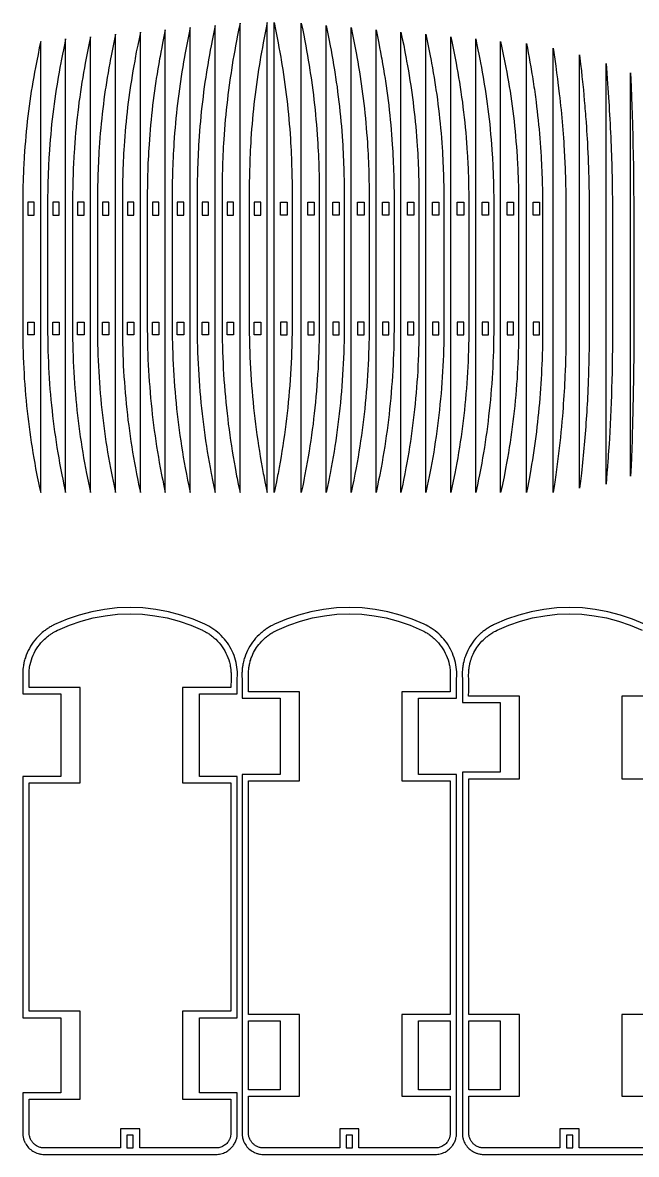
# Model space of a CAD drawing. Extents: x -2221 to 1897, y -1279 to 2054.
# Drawn here: x -582 to 566, y -91 to 2026 of the extents above; entities that cross this region are included whole.
import ezdxf

# ---------------------------------------------------------------- set-up
doc = ezdxf.new("R2010")
doc.units = 0
doc.layers.get('0').update_dxf_attribs({"linetype": 'CONTINUOUS'})
doc.layers.add('SECTIONCUTEDGES', color=18, linetype='CONTINUOUS')

msp = doc.modelspace()

# ---------------------------------------------------------------- linework, layer by layer
for points in [[(-560, 1689.8), (-572, 1689.8), (-572, 1665.7), (-560, 1665.7)], [(-513.4, 1689.8), (-525.4, 1689.8), (-525.4, 1665.7), (-513.4, 1665.7)], [(-466.8, 1689.8), (-478.8, 1689.8), (-478.8, 1665.7), (-466.8, 1665.7)], [(-420.2, 1689.8), (-432.2, 1689.8), (-432.2, 1665.7), (-420.2, 1665.7)], [(-373.7, 1689.8), (-385.6, 1689.8), (-385.6, 1665.7), (-373.7, 1665.7)], [(-327.1, 1689.8), (-339.1, 1689.8), (-339.1, 1665.7), (-327.1, 1665.7)], [(-280.5, 1689.8), (-292.5, 1689.8), (-292.5, 1665.7), (-280.5, 1665.7)], [(-233.9, 1689.8), (-245.9, 1689.8), (-245.9, 1665.7), (-233.9, 1665.7)], [(-187.3, 1689.8), (-199.3, 1689.8), (-199.3, 1665.7), (-187.3, 1665.7)], [(-136.5, 1689.8), (-148.5, 1689.8), (-148.5, 1665.7), (-136.5, 1665.7)], [(137.7, 1689.8), (149.7, 1689.8), (149.7, 1665.7), (137.7, 1665.7)], [(230.9, 1689.8), (242.9, 1689.8), (242.9, 1665.7), (230.9, 1665.7)], [(-560, 1441.6), (-572, 1441.6), (-572, 1465.6), (-560, 1465.6)], [(-513.4, 1441.6), (-525.4, 1441.6), (-525.4, 1465.6), (-513.4, 1465.6)], [(-466.8, 1441.6), (-478.8, 1441.6), (-478.8, 1465.6), (-466.8, 1465.6)], [(-420.2, 1441.6), (-432.2, 1441.6), (-432.2, 1465.6), (-420.2, 1465.6)], [(-373.7, 1441.6), (-385.6, 1441.6), (-385.6, 1465.6), (-373.7, 1465.6)], [(-327.1, 1441.6), (-339.1, 1441.6), (-339.1, 1465.6), (-327.1, 1465.6)], [(-280.5, 1441.6), (-292.5, 1441.6), (-292.5, 1465.6), (-280.5, 1465.6)], [(-233.9, 1441.6), (-245.9, 1441.6), (-245.9, 1465.6), (-233.9, 1465.6)], [(-187.3, 1441.6), (-199.3, 1441.6), (-199.3, 1465.6), (-187.3, 1465.6)], [(-136.5, 1441.6), (-148.5, 1441.6), (-148.5, 1465.6), (-136.5, 1465.6)], [(336.1, 1441.6), (336.1, 1465.6), (324.1, 1465.6), (324.1, 1441.6)], [(372.5, 1441.6), (384.5, 1441.6), (384.5, 1465.6), (372.5, 1465.6)], [(23.2, -79.4), (35.2, -79.4), (35.2, -55.4), (23.2, -55.4)], [(434.9, -79.4), (446.9, -79.4), (446.9, -55.4), (434.9, -55.4)]]:
    msp.add_lwpolyline(points, close=True)
at = {"layer": 'SECTIONCUTEDGES'}
for points in [[(-315, 1146.8), (-315, 2012.5), (-317.6, 2000), (-320, 1987.6), (-321.7, 1979.2), (-323.3, 1970.9), (-324.8, 1962.6), (-325.7, 1958), (-327.3, 1948.9), (-328.9, 1939.7), (-330.4, 1930.5), (-331.8, 1921.4), (-332.5, 1916.8), (-333.9, 1907.6), (-335.2, 1898.5), (-336.4, 1889.5), (-337.6, 1880.4), (-338.7, 1871.3), (-339.7, 1862.2), (-340.7, 1853.1), (-341.6, 1844), (-342.5, 1834.9), (-343.3, 1825.7), (-344, 1816.6), (-344.7, 1807.5), (-345.4, 1798.3), (-345.8, 1791.2), (-346.2, 1784.1), (-346.6, 1777), (-346.9, 1769.9), (-347.3, 1762.8), (-347.5, 1755.7), (-347.8, 1748.6), (-348, 1741.5), (-348.2, 1734.3), (-348.3, 1727.2), (-348.5, 1720.1), (-348.6, 1708.3), (-348.6, 1450.6), (-348.5, 1441.3), (-348.4, 1431.7), (-348.3, 1427), (-348, 1416.6), (-347.7, 1406.3), (-347.3, 1395.9), (-346.8, 1385.6), (-346.2, 1375.2), (-345.6, 1364.9), (-344.9, 1354.6), (-344.1, 1344.3), (-343.3, 1333.9), (-342.4, 1323.6), (-341.4, 1313.3), (-340.3, 1303), (-339.2, 1293), (-338.1, 1282.9), (-336.8, 1272.9), (-335.5, 1262.9), (-334.1, 1252.9), (-332.7, 1242.9), (-331.2, 1232.9), (-329.6, 1222.9), (-327.9, 1213), (-326.2, 1203), (-324.4, 1193.1), (-321.3, 1177.1), (-319.8, 1169.8), (-317.6, 1159.3)], [(-268.4, 1146.8), (-268.4, 2016.6), (-271, 2004), (-273.5, 1991.5), (-275.9, 1979), (-278.2, 1966.4), (-279.1, 1961.8), (-280.7, 1952.6), (-282.3, 1943.4), (-283.8, 1934.2), (-285.3, 1925), (-286.7, 1915.8), (-287.3, 1911.2), (-288.6, 1902.1), (-289.8, 1893), (-291, 1883.8), (-292.1, 1874.7), (-293.1, 1865.6), (-294.1, 1856.4), (-295.1, 1847.3), (-295.9, 1838.1), (-296.7, 1828.9), (-297.5, 1819.8), (-298.1, 1810.6), (-298.8, 1801.4), (-299.2, 1794.3), (-299.6, 1787.1), (-300, 1780), (-300.4, 1772.8), (-300.7, 1765.7), (-301, 1758.6), (-301.2, 1751.4), (-301.4, 1744.3), (-301.6, 1737.1), (-301.8, 1730), (-301.9, 1722.8), (-302, 1714.6), (-302, 1710.9), (-302, 1452.1), (-302, 1445), (-301.8, 1433.1), (-301.7, 1428.3), (-301.4, 1417.9), (-301.1, 1407.5), (-300.7, 1397.1), (-300.2, 1386.7), (-299.6, 1376.3), (-299, 1365.9), (-298.3, 1355.6), (-297.6, 1345.2), (-296.7, 1334.8), (-295.8, 1324.5), (-294.8, 1314.1), (-293.8, 1303.7), (-292.7, 1293.7), (-291.5, 1283.6), (-290.3, 1273.5), (-288.9, 1263.4), (-287.6, 1253.4), (-286.1, 1243.3), (-284.6, 1233.3), (-283, 1223.3), (-281.3, 1213.3), (-279.6, 1203.3), (-277.8, 1193.3), (-275.4, 1180.9), (-273.2, 1169.9), (-271.1, 1159.3)], [(-221.8, 1146.8), (-221.8, 2020.6), (-224.4, 2008.1), (-226.9, 1995.5), (-229.3, 1982.9), (-230.9, 1974.5), (-232.5, 1965.6), (-234.1, 1956.4), (-235.7, 1947.2), (-237.2, 1937.9), (-238.7, 1928.7), (-239.4, 1924), (-240.8, 1914.8), (-242, 1905.6), (-243.3, 1896.4), (-244.4, 1887.3), (-245.5, 1878.1), (-246.6, 1868.9), (-247.6, 1859.7), (-248.5, 1850.5), (-249.3, 1841.3), (-250.1, 1832.1), (-250.9, 1822.9), (-251.6, 1813.7), (-252.2, 1804.5), (-252.6, 1797.3), (-253, 1790.1), (-253.4, 1783), (-253.8, 1775.8), (-254.1, 1768.6), (-254.4, 1761.4), (-254.6, 1754.2), (-254.8, 1747.1), (-255, 1739.9), (-255.2, 1732.7), (-255.3, 1725.5), (-255.4, 1718.3), (-255.4, 1712.2), (-255.4, 1453.5), (-255.4, 1446.4), (-255.2, 1434.4), (-255.1, 1429.6), (-254.8, 1419.2), (-254.5, 1408.7), (-254.1, 1398.3), (-253.6, 1387.8), (-253.1, 1377.4), (-252.4, 1367), (-251.7, 1356.5), (-251, 1346.1), (-250.1, 1335.7), (-249.2, 1325.3), (-248.2, 1314.9), (-247.2, 1304.5), (-246.1, 1294.3), (-244.9, 1284.2), (-243.7, 1274.1), (-242.4, 1264), (-241, 1253.9), (-239.5, 1243.8), (-238, 1233.7), (-236.4, 1223.6), (-234.7, 1213.6), (-233, 1203.5), (-231.2, 1193.5), (-229.1, 1182.3), (-228.6, 1179.8), (-226.7, 1170), (-226, 1166.7), (-224.3, 1158.4)], [(-175.2, 1146.8), (-175.2, 2024.7), (-177.8, 2012.1), (-180.3, 1999.4), (-181.1, 1995.2), (-183.5, 1982.5), (-185.1, 1974.1), (-186.8, 1964.8), (-188.4, 1955.5), (-189.9, 1946.3), (-191.4, 1937), (-192.1, 1932.3), (-193.5, 1923), (-194.2, 1918.3), (-195.5, 1909.1), (-196.7, 1899.9), (-197.8, 1890.7), (-198.9, 1881.5), (-200, 1872.3), (-201, 1863.1), (-201.9, 1853.8), (-202.8, 1844.6), (-203.6, 1835.3), (-204.3, 1826.1), (-205, 1816.8), (-205.6, 1807.5), (-206.1, 1800.3), (-206.5, 1793.1), (-206.8, 1785.9), (-207.2, 1778.7), (-207.5, 1771.5), (-207.8, 1764.3), (-208, 1757.1), (-208.3, 1749.9), (-208.4, 1742.6), (-208.6, 1735.4), (-208.7, 1728.2), (-208.8, 1721), (-208.9, 1714.3), (-208.9, 1454.9), (-208.8, 1445.5), (-208.6, 1433.3), (-208.5, 1430.9), (-208.3, 1420.4), (-207.9, 1409.9), (-207.5, 1399.4), (-207, 1388.9), (-206.5, 1378.5), (-205.9, 1368), (-205.2, 1357.5), (-204.4, 1347), (-203.6, 1336.6), (-202.6, 1326.1), (-201.7, 1315.7), (-200.6, 1305.2), (-199.5, 1295), (-198.3, 1284.9), (-197.1, 1274.7), (-195.8, 1264.5), (-194.4, 1254.4), (-193, 1244.2), (-191.4, 1234.1), (-189.8, 1224), (-188.2, 1213.9), (-186.4, 1203.8), (-184.6, 1193.7), (-181.6, 1177.5), (-180.8, 1173.8), (-179.2, 1165.7), (-177.9, 1159.5)], [(-124.4, 1146.8), (-124.4, 2026), (-127, 2013.3), (-129.5, 2000.7), (-131.9, 1988), (-133.5, 1979.5), (-135.1, 1970.7), (-136.8, 1961.4), (-137.6, 1956.7), (-139.1, 1947.4), (-140.6, 1938.1), (-142, 1928.8), (-143.4, 1919.5), (-144.6, 1910.3), (-145.9, 1901), (-147, 1891.8), (-148.1, 1882.6), (-149.2, 1873.4), (-150.2, 1864.1), (-151.1, 1854.9), (-152, 1845.6), (-152.8, 1836.3), (-153.5, 1827.1), (-154.2, 1817.8), (-154.8, 1808.5), (-155.2, 1801.3), (-155.7, 1794.1), (-156, 1786.9), (-156.4, 1779.6), (-156.7, 1772.4), (-157, 1765.2), (-157.2, 1758), (-157.5, 1750.7), (-157.6, 1743.5), (-157.8, 1736.3), (-157.9, 1729.1), (-158, 1718.1), (-158.1, 1715.1), (-158.1, 1455.4), (-158, 1445.9), (-157.8, 1433.8), (-157.7, 1431.3), (-157.5, 1420.8), (-157.1, 1410.3), (-156.7, 1399.8), (-156.2, 1389.3), (-155.7, 1378.8), (-155, 1368.3), (-154.4, 1357.8), (-153.6, 1347.3), (-152.7, 1336.8), (-151.8, 1326.4), (-150.9, 1315.9), (-149.8, 1305.4), (-148.7, 1295.2), (-147.5, 1285.1), (-146.3, 1274.9), (-145, 1264.7), (-143.6, 1254.5), (-142.1, 1244.4), (-140.6, 1234.2), (-139, 1224.1), (-137.4, 1214), (-135.6, 1203.9), (-133.8, 1193.8), (-131.7, 1182.5), (-131, 1178.8), (-128.6, 1166.8)], [(-111.5, 1146.8), (-111.5, 2026), (-108.9, 2013.3), (-106.4, 2000.7), (-104, 1988), (-102.4, 1979.5), (-100.8, 1970.7), (-99.2, 1961.4), (-98.4, 1956.7), (-96.8, 1947.4), (-95.3, 1938.1), (-93.9, 1928.8), (-92.6, 1919.5), (-91.3, 1910.3), (-90.1, 1901), (-88.9, 1891.8), (-87.8, 1882.6), (-86.7, 1873.4), (-85.8, 1864.1), (-84.8, 1854.9), (-84, 1845.6), (-83.2, 1836.3), (-82.4, 1827.1), (-81.7, 1817.8), (-81.1, 1808.5), (-80.7, 1801.3), (-80.3, 1794.1), (-79.9, 1786.9), (-79.5, 1779.6), (-79.2, 1772.4), (-78.9, 1765.2), (-78.7, 1758), (-78.5, 1750.7), (-78.3, 1743.5), (-78.1, 1736.3), (-78, 1729.1), (-77.9, 1718.1), (-77.9, 1715.1), (-77.9, 1455.4), (-77.9, 1445.9), (-78.2, 1433.8), (-78.2, 1431.3), (-78.5, 1420.8), (-78.8, 1410.3), (-79.2, 1399.8), (-79.7, 1389.3), (-80.3, 1378.8), (-80.9, 1368.3), (-81.6, 1357.8), (-82.3, 1347.3), (-83.2, 1336.8), (-84.1, 1326.4), (-85.1, 1315.9), (-86.1, 1305.4), (-87.2, 1295.2), (-88.4, 1285.1), (-89.6, 1274.9), (-90.9, 1264.7), (-92.3, 1254.5), (-93.8, 1244.4), (-95.3, 1234.2), (-96.9, 1224.1), (-98.6, 1214), (-100.3, 1203.9), (-102.1, 1193.8), (-104.2, 1182.5), (-104.9, 1178.8), (-107.3, 1166.8)], [(-60.7, 1146.8), (-60.7, 2024.7), (-58.1, 2012.1), (-55.6, 1999.4), (-54.8, 1995.2), (-52.4, 1982.5), (-50.8, 1974.1), (-49.2, 1964.8), (-47.6, 1955.5), (-46, 1946.3), (-44.5, 1937), (-43.8, 1932.3), (-42.4, 1923), (-41.8, 1918.3), (-40.5, 1909.1), (-39.2, 1899.9), (-38.1, 1890.7), (-37, 1881.5), (-35.9, 1872.3), (-35, 1863.1), (-34, 1853.8), (-33.2, 1844.6), (-32.4, 1835.3), (-31.6, 1826.1), (-30.9, 1816.8), (-30.3, 1807.5), (-29.9, 1800.3), (-29.5, 1793.1), (-29.1, 1785.9), (-28.7, 1778.7), (-28.4, 1771.5), (-28.1, 1764.3), (-27.9, 1757.1), (-27.7, 1749.9), (-27.5, 1742.6), (-27.3, 1735.4), (-27.2, 1728.2), (-27.1, 1721), (-27.1, 1714.3), (-27.1, 1454.9), (-27.1, 1445.5), (-27.3, 1433.3), (-27.4, 1430.9), (-27.7, 1420.4), (-28, 1409.9), (-28.4, 1399.4), (-28.9, 1388.9), (-29.4, 1378.5), (-30.1, 1368), (-30.8, 1357.5), (-31.5, 1347), (-32.4, 1336.6), (-33.3, 1326.1), (-34.3, 1315.7), (-35.3, 1305.2), (-36.4, 1295), (-37.6, 1284.9), (-38.8, 1274.7), (-40.1, 1264.5), (-41.5, 1254.4), (-43, 1244.2), (-44.5, 1234.1), (-46.1, 1224), (-47.8, 1213.9), (-49.5, 1203.8), (-51.3, 1193.7), (-54.4, 1177.5), (-55.1, 1173.8), (-56.7, 1165.7), (-58, 1159.5)], [(-9.9, 1166.7), (-11.7, 1158.4), (-14.1, 1146.8), (-14.1, 2020.6), (-11.5, 2008.1), (-9, 1995.5), (-6.6, 1982.9), (-5, 1974.5), (-3.4, 1965.6), (-1.8, 1956.4), (-0.2, 1947.2), (1.3, 1937.9), (2.8, 1928.7), (3.5, 1924), (4.8, 1914.8), (6.1, 1905.6), (7.3, 1896.4), (8.5, 1887.3), (9.6, 1878.1), (10.6, 1868.9), (11.6, 1859.7), (12.6, 1850.5), (13.4, 1841.3), (14.2, 1832.1), (15, 1822.9), (15.6, 1813.7), (16.3, 1804.5), (16.7, 1797.3), (17.1, 1790.1), (17.5, 1783), (17.9, 1775.8), (18.2, 1768.6), (18.5, 1761.4), (18.7, 1754.2), (18.9, 1747.1), (19.1, 1739.9), (19.3, 1732.7), (19.4, 1725.5), (19.5, 1718.3), (19.5, 1712.2), (19.5, 1453.5), (19.5, 1446.4), (19.3, 1434.4), (19.2, 1429.6), (18.9, 1419.2), (18.6, 1408.7), (18.2, 1398.3), (17.7, 1387.8), (17.1, 1377.4), (16.5, 1367), (15.8, 1356.5), (15, 1346.1), (14.2, 1335.7), (13.3, 1325.3), (12.3, 1314.9), (11.3, 1304.5), (10.2, 1294.3), (9, 1284.2), (7.8, 1274.1), (6.4, 1264), (5.1, 1253.9), (3.6, 1243.8), (2.1, 1233.7), (0.5, 1223.6), (-1.2, 1213.6), (-2.9, 1203.5), (-4.7, 1193.5), (-6.8, 1182.3), (-7.3, 1179.8), (-9.3, 1170)], [(32.5, 1146.8), (32.5, 2016.6), (35, 2004), (37.5, 1991.5), (40, 1979), (42.3, 1966.4), (43.2, 1961.8), (44.8, 1952.6), (46.4, 1943.4), (47.9, 1934.2), (49.3, 1925), (50.7, 1915.8), (51.4, 1911.2), (52.7, 1902.1), (53.9, 1893), (55.1, 1883.8), (56.2, 1874.7), (57.2, 1865.6), (58.2, 1856.4), (59.1, 1847.3), (60, 1838.1), (60.8, 1828.9), (61.5, 1819.8), (62.2, 1810.6), (62.8, 1801.4), (63.3, 1794.3), (63.7, 1787.1), (64.1, 1780), (64.4, 1772.8), (64.7, 1765.7), (65, 1758.6), (65.3, 1751.4), (65.5, 1744.3), (65.7, 1737.1), (65.8, 1730), (66, 1722.8), (66.1, 1714.6), (66.1, 1710.9), (66.1, 1452.1), (66, 1445), (65.9, 1433.1), (65.8, 1428.3), (65.5, 1417.9), (65.2, 1407.5), (64.8, 1397.1), (64.3, 1386.7), (63.7, 1376.3), (63.1, 1365.9), (62.4, 1355.6), (61.6, 1345.2), (60.8, 1334.8), (59.9, 1324.5), (58.9, 1314.1), (57.8, 1303.7), (56.7, 1293.7), (55.6, 1283.6), (54.3, 1273.5), (53, 1263.4), (51.6, 1253.4), (50.2, 1243.3), (48.7, 1233.3), (47.1, 1223.3), (45.4, 1213.3), (43.7, 1203.3), (41.9, 1193.3), (39.5, 1180.9), (37.3, 1169.9), (35.1, 1159.3)], [(79.1, 1146.8), (79.1, 2012.5), (81.6, 2000), (84.1, 1987.6), (85.7, 1979.2), (87.3, 1970.9), (88.9, 1962.6), (89.7, 1958), (91.4, 1948.9), (93, 1939.7), (94.5, 1930.5), (95.9, 1921.4), (96.6, 1916.8), (98, 1907.6), (99.3, 1898.5), (100.5, 1889.5), (101.7, 1880.4), (102.8, 1871.3), (103.8, 1862.2), (104.8, 1853.1), (105.7, 1844), (106.6, 1834.9), (107.4, 1825.7), (108.1, 1816.6), (108.8, 1807.5), (109.4, 1798.3), (109.9, 1791.2), (110.3, 1784.1), (110.7, 1777), (111, 1769.9), (111.3, 1762.8), (111.6, 1755.7), (111.9, 1748.6), (112.1, 1741.5), (112.3, 1734.3), (112.4, 1727.2), (112.5, 1720.1), (112.7, 1708.3), (112.7, 1450.6), (112.6, 1441.3), (112.4, 1431.7), (112.3, 1427), (112.1, 1416.6), (111.7, 1406.3), (111.3, 1395.9), (110.8, 1385.6), (110.3, 1375.2), (109.7, 1364.9), (109, 1354.6), (108.2, 1344.3), (107.4, 1333.9), (106.5, 1323.6), (105.5, 1313.3), (104.4, 1303), (103.3, 1293), (102.2, 1282.9), (100.9, 1272.9), (99.6, 1262.9), (98.2, 1252.9), (96.8, 1242.9), (95.2, 1232.9), (93.6, 1222.9), (92, 1213), (90.2, 1203), (88.4, 1193.1), (85.4, 1177.1), (83.9, 1169.8), (81.7, 1159.3)], [(-547.9, 1146.8), (-547.9, 1990.8), (-550.5, 1978.7), (-552.9, 1966.5), (-555.4, 1954.3), (-557.7, 1942.1), (-559.4, 1933.2), (-561, 1924.3), (-562.5, 1915.4), (-564, 1906.5), (-565.4, 1897.5), (-566.8, 1888.6), (-568.2, 1879.2), (-569.5, 1869.8), (-570.7, 1860.4), (-571.8, 1851), (-572.9, 1841.6), (-574, 1832.2), (-574.9, 1822.7), (-575.8, 1813.3), (-576.6, 1803.9), (-577.4, 1794.4), (-578.1, 1785), (-578.7, 1775.5), (-579, 1770.2), (-579.3, 1764.9), (-579.6, 1759.6), (-579.8, 1754.2), (-580.1, 1748.9), (-580.3, 1743.6), (-580.5, 1738.3), (-580.7, 1733), (-580.9, 1727.7), (-581, 1722.3), (-581.2, 1717), (-581.5, 1699.3), (-581.5, 1692.4), (-581.5, 1443), (-581.4, 1433.9), (-581.2, 1422.3), (-581.2, 1420), (-580.9, 1409.9), (-580.6, 1399.8), (-580.2, 1389.7), (-579.7, 1379.6), (-579.1, 1369.5), (-578.5, 1359.5), (-577.8, 1349.4), (-577, 1339.3), (-576.2, 1329.3), (-575.3, 1319.2), (-574.3, 1309.2), (-573.3, 1299.1), (-572.2, 1289.3), (-571, 1279.6), (-569.7, 1269.8), (-568.4, 1260), (-567, 1250.2), (-565.6, 1240.5), (-564.1, 1230.8), (-562.5, 1221), (-560.8, 1211.3), (-559.1, 1201.6), (-557.3, 1191.9), (-554.2, 1176.3), (-551.8, 1165), (-550.5, 1159)], [(-501.3, 1146.8), (-501.3, 1995.6), (-503, 1987.4), (-505.5, 1975.2), (-507.2, 1967), (-509.6, 1954.8), (-510.4, 1950.7), (-512, 1942.1), (-513.6, 1933.2), (-515.2, 1924.2), (-516.7, 1915.2), (-517.4, 1910.7), (-518.9, 1901.7), (-520.2, 1892.7), (-521.6, 1883.3), (-522.9, 1873.8), (-524.1, 1864.4), (-525.3, 1854.9), (-526.4, 1845.5), (-527.4, 1836), (-528.3, 1826.5), (-529.2, 1817), (-530, 1807.5), (-530.8, 1798), (-531.5, 1788.5), (-532.1, 1779), (-532.4, 1773.7), (-532.7, 1768.3), (-533, 1763), (-533.3, 1757.6), (-533.5, 1752.3), (-533.7, 1746.9), (-533.9, 1741.6), (-534.1, 1736.2), (-534.3, 1730.9), (-534.4, 1725.5), (-534.6, 1720.2), (-534.7, 1713), (-534.9, 1698.2), (-534.9, 1695.4), (-534.9, 1444.7), (-534.8, 1435.6), (-534.6, 1423.8), (-534.6, 1421.5), (-534.3, 1411.3), (-534, 1401.2), (-533.6, 1391.1), (-533.1, 1380.9), (-532.5, 1370.8), (-531.9, 1360.7), (-531.2, 1350.5), (-530.5, 1340.4), (-529.6, 1330.3), (-528.7, 1320.2), (-527.7, 1310.1), (-526.7, 1300), (-525.6, 1290.1), (-524.4, 1280.3), (-523.2, 1270.5), (-521.8, 1260.6), (-520.5, 1250.8), (-519, 1241), (-517.5, 1231.2), (-515.9, 1221.4), (-514.2, 1211.7), (-512.5, 1201.9), (-510.7, 1192.2), (-508.3, 1180), (-506.6, 1171.7), (-504.4, 1161.1)], [(-454.7, 1146.8), (-454.7, 1999.6), (-457.3, 1987.3), (-459.8, 1975.1), (-462.2, 1962.8), (-464.6, 1950.4), (-466.2, 1941.4), (-467.8, 1932.4), (-469.4, 1923.4), (-470.9, 1914.4), (-472.3, 1905.3), (-473.7, 1896.3), (-475, 1886.8), (-476.3, 1877.3), (-477.5, 1867.8), (-478.7, 1858.3), (-479.8, 1848.8), (-480.8, 1839.3), (-481.8, 1829.8), (-482.6, 1820.2), (-483.5, 1810.7), (-484.2, 1801.2), (-484.9, 1791.6), (-485.5, 1782), (-485.8, 1776.7), (-486.1, 1771.3), (-486.4, 1765.9), (-486.7, 1760.6), (-486.9, 1755.2), (-487.2, 1749.8), (-487.4, 1744.5), (-487.5, 1739.1), (-487.7, 1733.7), (-487.9, 1728.3), (-488, 1723), (-488.1, 1717.6), (-488.3, 1706.5), (-488.3, 1699.5), (-488.3, 1446.1), (-488.3, 1436.9), (-488.2, 1434.6), (-488, 1422.8), (-487.7, 1412.6), (-487.4, 1402.4), (-487, 1392.2), (-486.5, 1382), (-486, 1371.9), (-485.3, 1361.7), (-484.6, 1351.5), (-483.9, 1341.3), (-483, 1331.2), (-482.1, 1321), (-481.1, 1310.9), (-480.1, 1300.7), (-479, 1290.8), (-477.8, 1280.9), (-476.6, 1271.1), (-475.3, 1261.2), (-473.9, 1251.3), (-472.4, 1241.5), (-470.9, 1231.6), (-469.3, 1221.8), (-467.6, 1212), (-465.9, 1202.2), (-464.1, 1192.4), (-462.2, 1182.6), (-461, 1176.6), (-458.7, 1165.2), (-457.4, 1159.1)], [(-408.1, 1146.8), (-408.1, 2004.3), (-410.7, 1992), (-413.2, 1979.6), (-415.6, 1967.3), (-418, 1954.9), (-418.8, 1950.4), (-420.5, 1941.3), (-422, 1932.2), (-423.6, 1923.2), (-425, 1914.1), (-426.4, 1905), (-427.1, 1900.4), (-428.4, 1891.5), (-429.6, 1882.5), (-430.7, 1873.5), (-431.8, 1864.5), (-432.9, 1855.5), (-433.9, 1846.4), (-434.8, 1837.4), (-435.7, 1828.4), (-436.5, 1819.3), (-437.2, 1810.3), (-437.9, 1801.3), (-438.5, 1792.2), (-439, 1785.2), (-439.4, 1778.1), (-439.7, 1771.1), (-440.1, 1764), (-440.4, 1757), (-440.7, 1750), (-440.9, 1742.9), (-441.2, 1735.9), (-441.3, 1728.8), (-441.5, 1721.8), (-441.6, 1714.7), (-441.7, 1707.7), (-441.8, 1702), (-441.8, 1447.8), (-441.7, 1444.7), (-441.6, 1433.8), (-441.4, 1424.3), (-441.2, 1414.1), (-440.8, 1403.8), (-440.4, 1393.6), (-439.9, 1383.3), (-439.4, 1373.1), (-438.8, 1362.9), (-438.1, 1352.6), (-437.3, 1342.4), (-436.5, 1332.2), (-435.5, 1322), (-434.6, 1311.8), (-433.5, 1301.6), (-432.4, 1291.6), (-431.2, 1281.7), (-430, 1271.7), (-428.7, 1261.8), (-427.3, 1251.9), (-425.9, 1242), (-424.3, 1232.1), (-422.7, 1222.2), (-421.1, 1212.3), (-419.3, 1202.5), (-417.5, 1192.6), (-414.5, 1176.8), (-412.7, 1168.4), (-410.8, 1159.2)], [(-361.6, 1146.8), (-361.6, 2008.4), (-364.1, 1996), (-366.6, 1983.6), (-369.1, 1971.2), (-371.4, 1958.7), (-372.2, 1954.2), (-373.9, 1945.1), (-375.5, 1936), (-377, 1926.9), (-378.4, 1917.7), (-379.8, 1908.6), (-380.5, 1904), (-381.8, 1895), (-383, 1886), (-384.2, 1876.9), (-385.3, 1867.9), (-386.3, 1858.8), (-387.3, 1849.8), (-388.2, 1840.7), (-389.1, 1831.6), (-389.9, 1822.5), (-390.6, 1813.5), (-391.3, 1804.4), (-391.9, 1795.3), (-392.4, 1788.2), (-392.8, 1781.1), (-393.2, 1774.1), (-393.5, 1767), (-393.8, 1759.9), (-394.1, 1752.8), (-394.4, 1745.7), (-394.6, 1738.7), (-394.8, 1731.6), (-394.9, 1724.5), (-395, 1717.4), (-395.1, 1710.3), (-395.2, 1704.3), (-395.2, 1449.2), (-395.1, 1443), (-395, 1435.2), (-394.8, 1425.6), (-394.6, 1415.3), (-394.2, 1405.1), (-393.8, 1394.8), (-393.4, 1384.5), (-392.8, 1374.2), (-392.2, 1363.9), (-391.5, 1353.6), (-390.7, 1343.3), (-389.9, 1333.1), (-389, 1322.8), (-388, 1312.5), (-386.9, 1302.3), (-385.8, 1292.3), (-384.7, 1282.3), (-383.4, 1272.3), (-382.1, 1262.4), (-380.7, 1252.4), (-379.3, 1242.4), (-377.7, 1232.5), (-376.2, 1222.6), (-374.5, 1212.7), (-372.7, 1202.7), (-370.9, 1192.9), (-368.8, 1181.8), (-366.4, 1169.7), (-364.9, 1162.3)], [(125.6, 1146.8), (125.6, 2008.4), (128.2, 1996), (130.7, 1983.6), (133.1, 1971.2), (135.5, 1958.7), (136.3, 1954.2), (138, 1945.1), (139.5, 1936), (141, 1926.9), (142.5, 1917.7), (143.9, 1908.6), (144.6, 1904), (145.9, 1895), (147.1, 1886), (148.2, 1876.9), (149.3, 1867.9), (150.4, 1858.8), (151.4, 1849.8), (152.3, 1840.7), (153.2, 1831.6), (154, 1822.5), (154.7, 1813.5), (155.4, 1804.4), (156, 1795.3), (156.5, 1788.2), (156.9, 1781.1), (157.2, 1774.1), (157.6, 1767), (157.9, 1759.9), (158.2, 1752.8), (158.4, 1745.7), (158.7, 1738.7), (158.8, 1731.6), (159, 1724.5), (159.1, 1717.4), (159.2, 1710.3), (159.3, 1704.3), (159.3, 1449.2), (159.2, 1443), (159.1, 1435.2), (158.9, 1425.6), (158.7, 1415.3), (158.3, 1405.1), (157.9, 1394.8), (157.4, 1384.5), (156.9, 1374.2), (156.3, 1363.9), (155.6, 1353.6), (154.8, 1343.3), (154, 1333.1), (153, 1322.8), (152.1, 1312.5), (151, 1302.3), (149.9, 1292.3), (148.7, 1282.3), (147.5, 1272.3), (146.2, 1262.4), (144.8, 1252.4), (143.3, 1242.4), (141.8, 1232.5), (140.2, 1222.6), (138.6, 1212.7), (136.8, 1202.7), (135, 1192.9), (132.9, 1181.8), (130.5, 1169.7), (128.9, 1162.3)], [(172.2, 1146.8), (172.2, 2004.3), (174.8, 1992), (177.3, 1979.6), (179.7, 1967.3), (182.1, 1954.9), (182.9, 1950.4), (184.5, 1941.3), (186.1, 1932.2), (187.6, 1923.2), (189.1, 1914.1), (190.5, 1905), (191.1, 1900.4), (192.4, 1891.5), (193.7, 1882.5), (194.8, 1873.5), (195.9, 1864.5), (197, 1855.5), (197.9, 1846.4), (198.9, 1837.4), (199.7, 1828.4), (200.5, 1819.3), (201.3, 1810.3), (202, 1801.3), (202.6, 1792.2), (203, 1785.2), (203.4, 1778.1), (203.8, 1771.1), (204.2, 1764), (204.5, 1757), (204.8, 1750), (205, 1742.9), (205.2, 1735.9), (205.4, 1728.8), (205.6, 1721.8), (205.7, 1714.7), (205.8, 1707.7), (205.8, 1702), (205.8, 1447.8), (205.8, 1444.7), (205.7, 1433.8), (205.5, 1424.3), (205.2, 1414.1), (204.9, 1403.8), (204.5, 1393.6), (204, 1383.3), (203.5, 1373.1), (202.8, 1362.9), (202.1, 1352.6), (201.4, 1342.4), (200.5, 1332.2), (199.6, 1322), (198.6, 1311.8), (197.6, 1301.6), (196.5, 1291.6), (195.3, 1281.7), (194.1, 1271.7), (192.8, 1261.8), (191.4, 1251.9), (189.9, 1242), (188.4, 1232.1), (186.8, 1222.2), (185.1, 1212.3), (183.4, 1202.5), (181.6, 1192.6), (178.5, 1176.8), (176.8, 1168.4), (174.9, 1159.2)], [(218.8, 1146.8), (218.8, 1999.6), (221.4, 1987.3), (223.9, 1975.1), (226.3, 1962.8), (228.6, 1950.4), (230.3, 1941.4), (231.9, 1932.4), (233.5, 1923.4), (234.9, 1914.4), (236.4, 1905.3), (237.7, 1896.3), (239.1, 1886.8), (240.4, 1877.3), (241.6, 1867.8), (242.8, 1858.3), (243.9, 1848.8), (244.9, 1839.3), (245.8, 1829.8), (246.7, 1820.2), (247.5, 1810.7), (248.3, 1801.2), (249, 1791.6), (249.6, 1782), (249.9, 1776.7), (250.2, 1771.3), (250.5, 1765.9), (250.8, 1760.6), (251, 1755.2), (251.2, 1749.8), (251.4, 1744.5), (251.6, 1739.1), (251.8, 1733.7), (251.9, 1728.3), (252.1, 1723), (252.2, 1717.6), (252.4, 1706.5), (252.4, 1699.5), (252.4, 1446.1), (252.3, 1436.9), (252.3, 1434.6), (252.1, 1422.8), (251.8, 1412.6), (251.5, 1402.4), (251.1, 1392.2), (250.6, 1382), (250, 1371.9), (249.4, 1361.7), (248.7, 1351.5), (247.9, 1341.3), (247.1, 1331.2), (246.2, 1321), (245.2, 1310.9), (244.2, 1300.7), (243.1, 1290.8), (241.9, 1280.9), (240.7, 1271.1), (239.3, 1261.2), (238, 1251.3), (236.5, 1241.5), (235, 1231.6), (233.4, 1221.8), (231.7, 1212), (230, 1202.2), (228.2, 1192.4), (226.3, 1182.6), (225.1, 1176.6), (222.8, 1165.2), (221.5, 1159.1)], [(265.4, 1146.8), (265.4, 1995.6), (267.1, 1987.4), (269.6, 1975.2), (271.3, 1967), (273.7, 1954.8), (274.4, 1950.7), (276.1, 1942.1), (277.7, 1933.2), (279.3, 1924.2), (280.8, 1915.2), (281.5, 1910.7), (282.9, 1901.7), (284.3, 1892.7), (285.7, 1883.3), (287, 1873.8), (288.2, 1864.4), (289.3, 1854.9), (290.4, 1845.5), (291.5, 1836), (292.4, 1826.5), (293.3, 1817), (294.1, 1807.5), (294.9, 1798), (295.6, 1788.5), (296.2, 1779), (296.5, 1773.7), (296.8, 1768.3), (297.1, 1763), (297.3, 1757.6), (297.6, 1752.3), (297.8, 1746.9), (298, 1741.6), (298.2, 1736.2), (298.4, 1730.9), (298.5, 1725.5), (298.6, 1720.2), (298.8, 1713), (299, 1698.2), (299, 1695.4), (299, 1444.7), (298.9, 1435.6), (298.7, 1423.8), (298.7, 1421.5), (298.4, 1411.3), (298.1, 1401.2), (297.7, 1391.1), (297.2, 1380.9), (296.6, 1370.8), (296, 1360.7), (295.3, 1350.5), (294.5, 1340.4), (293.7, 1330.3), (292.8, 1320.2), (291.8, 1310.1), (290.7, 1300), (289.6, 1290.1), (288.5, 1280.3), (287.2, 1270.5), (285.9, 1260.6), (284.5, 1250.8), (283.1, 1241), (281.6, 1231.2), (280, 1221.4), (278.3, 1211.7), (276.6, 1201.9), (274.8, 1192.2), (272.4, 1180), (270.7, 1171.7), (268.5, 1161.1)], [(312, 1146.8), (312, 1990.8), (314.5, 1978.7), (317, 1966.5), (319.4, 1954.3), (321.8, 1942.1), (323.5, 1933.2), (325.1, 1924.3), (326.6, 1915.4), (328.1, 1906.5), (329.5, 1897.5), (330.9, 1888.6), (332.2, 1879.2), (333.5, 1869.8), (334.8, 1860.4), (335.9, 1851), (337, 1841.6), (338, 1832.2), (339, 1822.7), (339.9, 1813.3), (340.7, 1803.9), (341.5, 1794.4), (342.1, 1785), (342.8, 1775.5), (343.1, 1770.2), (343.4, 1764.9), (343.7, 1759.6), (343.9, 1754.2), (344.2, 1748.9), (344.4, 1743.6), (344.6, 1738.3), (344.8, 1733), (345, 1727.7), (345.1, 1722.3), (345.2, 1717), (345.5, 1699.3), (345.6, 1692.4), (345.6, 1443), (345.5, 1433.9), (345.3, 1422.3), (345.2, 1420), (345, 1409.9), (344.6, 1399.8), (344.2, 1389.7), (343.7, 1379.6), (343.2, 1369.5), (342.6, 1359.5), (341.9, 1349.4), (341.1, 1339.3), (340.3, 1329.3), (339.4, 1319.2), (338.4, 1309.2), (337.3, 1299.1), (336.2, 1289.3), (335.1, 1279.6), (333.8, 1269.8), (332.5, 1260), (331.1, 1250.2), (329.7, 1240.5), (328.1, 1230.8), (326.5, 1221), (324.9, 1211.3), (323.1, 1201.6), (321.3, 1191.9), (318.3, 1176.3), (315.9, 1165), (314.6, 1159)], [(362.7, 1158.5), (360.4, 1146.8), (360.4, 1986.8), (362, 1978.1), (363.6, 1969.5), (365.2, 1960.8), (366.7, 1952.2), (368.2, 1943.5), (369.7, 1934.8), (370.5, 1930.1), (371.3, 1925.3), (372.1, 1920.5), (372.8, 1915.7), (373.5, 1910.9), (374.3, 1906.1), (375, 1901.3), (375.7, 1896.5), (376.3, 1891.7), (377, 1887), (377.6, 1882.1), (378.2, 1877.3), (379.3, 1868.9), (380.3, 1860.4), (381.2, 1852), (382.1, 1843.5), (383, 1835.1), (383.8, 1826.6), (384.6, 1818.1), (385.3, 1809.6), (385.9, 1801.1), (386.5, 1792.6), (387.1, 1784.1), (387.6, 1775.6), (388, 1769), (388.3, 1762.4), (388.6, 1755.8), (388.9, 1749.2), (389.2, 1742.5), (389.4, 1735.9), (389.6, 1729.3), (389.8, 1722.7), (390, 1716), (390.1, 1709.4), (390.2, 1702.8), (390.3, 1689.8), (390.3, 1440.3), (390.2, 1430), (390.2, 1427.4), (390, 1416), (389.7, 1405.8), (389.4, 1395.7), (389, 1386.6), (388.6, 1377.5), (388.2, 1368.5), (387.7, 1359.4), (387.1, 1350.3), (386.5, 1341.3), (385.9, 1332.2), (385.2, 1323.2), (384.4, 1314.1), (383.6, 1305.1), (382.7, 1296.1), (381.8, 1287), (380.9, 1278.2), (379.9, 1269.5), (378.8, 1260.7), (377.7, 1251.9), (376.6, 1243.2), (375.4, 1234.4), (374.1, 1225.7), (372.8, 1216.9), (371.4, 1208.2), (370, 1199.5), (368.6, 1190.8), (365.8, 1175.2), (364, 1165.7)], [(410, 1146.8), (410, 1978.3), (411.2, 1969.9), (413.1, 1957.4), (414.9, 1944.8), (416.7, 1932.2), (418.2, 1920.9), (419.1, 1913.9), (420.4, 1903.2), (421.7, 1892.6), (422.5, 1885.5), (423.3, 1878), (424.1, 1870.4), (424.9, 1862.9), (425.6, 1855.4), (426.3, 1847.9), (427, 1840.3), (427.6, 1832.8), (428.3, 1825.3), (428.8, 1817.7), (429.4, 1810.2), (429.9, 1802.6), (430.4, 1795.1), (430.7, 1789.4), (431, 1783.8), (431.3, 1778.1), (431.6, 1772.5), (431.9, 1766.8), (432.1, 1761.1), (432.4, 1755.5), (432.6, 1749.8), (432.8, 1744.1), (433, 1738.5), (433.1, 1732.8), (433.4, 1723.3), (433.6, 1711.7), (433.7, 1707.9), (433.8, 1697.5), (433.9, 1687.6), (433.9, 1684.3), (433.9, 1438.7), (433.8, 1423), (433.7, 1419.1), (433.6, 1409.6), (433.2, 1395.7), (433, 1387.3), (432.5, 1374.1), (432.2, 1366.4), (431.9, 1358.7), (431.5, 1351.1), (431.1, 1343.4), (430.7, 1335.7), (430.2, 1328.1), (429.7, 1320.4), (429.2, 1312.8), (428.7, 1305.1), (428.1, 1297.4), (427.5, 1289.8), (426.6, 1279.8), (425.7, 1269.7), (424.7, 1259.7), (423.7, 1249.7), (422.7, 1239.7), (421.5, 1229.7), (420.3, 1219.7), (419.1, 1209.7), (417.8, 1199.7), (416.4, 1189.7), (415, 1179.8), (413, 1166), (412.4, 1162.2)], [(459.5, 1155), (459.5, 1965.8), (460.2, 1959.8), (461.6, 1948), (462.9, 1936.1), (464.1, 1925.2), (465.1, 1915.3), (466.1, 1905.3), (466.6, 1900.3), (467.5, 1890.3), (468.4, 1880.3), (469.3, 1870.3), (469.7, 1865.3), (470.5, 1855.2), (470.9, 1850.2), (471.6, 1840.1), (472.3, 1830.1), (472.6, 1825), (473.3, 1814.9), (473.6, 1809.9), (474.1, 1800.7), (474.6, 1791.6), (475, 1782.4), (475.4, 1773.3), (475.8, 1764.1), (476.1, 1754.9), (476.4, 1745.8), (476.7, 1736.6), (476.9, 1727.4), (477.1, 1718.2), (477.3, 1709.1), (477.4, 1698.1), (477.5, 1687.3), (477.5, 1679.1), (477.5, 1439.6), (477.4, 1425.2), (477.3, 1413.8), (477.1, 1405.2), (476.9, 1394.2), (476.8, 1388.8), (476.5, 1377.8), (476.2, 1366.9), (475.8, 1356), (475.6, 1350.5), (475.1, 1339.6), (474.8, 1332.7), (474.4, 1325.7), (474.1, 1318.8), (473.7, 1311.9), (473.3, 1304.9), (472.9, 1298), (472.4, 1291.1), (472, 1284.1), (471.5, 1277.2), (471, 1270.3), (470.5, 1263.4), (469.9, 1256.4), (469.4, 1249.8), (468.8, 1243.1), (468.3, 1236.4), (467.7, 1229.8), (467, 1223.1), (466.4, 1216.4), (465.7, 1209.8), (465, 1203.1), (464.3, 1196.4), (463.6, 1189.8), (462.9, 1183.1), (461.2, 1168.4)], [(509.1, 1162.8), (509.1, 1949.4), (510.5, 1931.3), (512, 1911.4), (512.5, 1904.1), (513.8, 1885.8), (514.8, 1870.2), (515.2, 1861.9), (515.7, 1853.5), (516.2, 1845.2), (516.6, 1836.9), (517, 1828.6), (517.4, 1820.3), (517.8, 1812), (518.1, 1803.6), (518.5, 1795.3), (518.8, 1787), (519.1, 1778.7), (519.4, 1770.7), (519.6, 1762.7), (519.8, 1754.7), (520, 1746.7), (520.2, 1738.7), (520.4, 1730.7), (520.6, 1722.6), (520.7, 1714.6), (520.8, 1706.6), (520.9, 1698.6), (521, 1690.6), (521, 1682.6), (521.1, 1672.7), (521.1, 1662.8), (521.2, 1570.7), (521.1, 1453.8), (521, 1429.9), (520.9, 1415.3), (520.7, 1400.7), (520.5, 1386), (520.3, 1371.4), (519.9, 1356.8), (519.5, 1342.2), (519.1, 1328.6), (518.6, 1315), (518, 1301.3), (517.4, 1287.7), (516.7, 1274.1), (516, 1260.4), (515.3, 1248.1), (514.6, 1237.9), (514.2, 1231.3), (513.3, 1217.5), (512.8, 1210.6), (512.6, 1206.4), (511.7, 1195), (510.8, 1183.6), (509.9, 1172.3)], [(555, 1177.3), (555, 1932.1), (556.1, 1905.7), (556.8, 1887.4), (557.4, 1869.1), (557.8, 1855.1), (558.4, 1834.1), (559, 1813.1), (559.3, 1799.1), (559.7, 1778.1), (560.1, 1757), (560.3, 1743), (560.5, 1722), (560.6, 1708), (560.7, 1695.7), (560.8, 1679.9), (561, 1562.6), (561, 1434.5), (560.9, 1424.1), (560.9, 1413.8), (560.8, 1403.4), (560.7, 1393), (560.6, 1382.6), (560.5, 1369.7), (560.2, 1354.3), (560, 1338.9), (559.7, 1323.4), (559.3, 1308), (559, 1292.6), (558.8, 1284.9), (558.3, 1268.8), (558.1, 1260.8), (557.6, 1244.8), (557, 1228.7), (556.4, 1212.7), (555.8, 1196.6)], [(-99.4, 1665.7), (-99.4, 1689.8), (-87.4, 1689.8), (-87.4, 1665.7)], [(-36.6, 1665.7), (-48.6, 1665.7), (-48.6, 1689.8), (-36.6, 1689.8)], [(-2, 1665.7), (-2, 1689.8), (10, 1689.8), (10, 1665.7)], [(44.6, 1665.7), (44.6, 1689.8), (56.6, 1689.8), (56.6, 1665.7)], [(91.2, 1665.7), (91.2, 1689.8), (103.2, 1689.8), (103.2, 1665.7)], [(184.3, 1665.7), (184.3, 1689.8), (196.3, 1689.8), (196.3, 1665.7)], [(277.5, 1665.7), (277.5, 1689.8), (289.5, 1689.8), (289.5, 1665.7)], [(324.1, 1665.7), (324.1, 1689.8), (336.1, 1689.8), (336.1, 1665.7)], [(372.5, 1665.7), (372.5, 1689.8), (384.5, 1689.8), (384.5, 1665.7)], [(-99.4, 1441.6), (-87.4, 1441.6), (-87.4, 1465.6), (-99.4, 1465.6)], [(-48.6, 1441.6), (-36.6, 1441.6), (-36.6, 1465.6), (-48.6, 1465.6)], [(-2, 1441.6), (10, 1441.6), (10, 1465.6), (-2, 1465.6)], [(56.6, 1441.6), (56.6, 1465.6), (44.6, 1465.6), (44.6, 1441.6)], [(91.2, 1441.6), (103.2, 1441.6), (103.2, 1465.6), (91.2, 1465.6)], [(137.7, 1441.6), (149.7, 1441.6), (149.7, 1465.6), (137.7, 1465.6)], [(184.3, 1441.6), (196.3, 1441.6), (196.3, 1465.6), (184.3, 1465.6)], [(230.9, 1441.6), (242.9, 1441.6), (242.9, 1465.6), (230.9, 1465.6)], [(277.5, 1441.6), (289.5, 1441.6), (289.5, 1465.6), (277.5, 1465.6)], [(-572.1, -77.1), (-570.4, -79), (-568.6, -80.8), (-566.6, -82.5), (-564.6, -84), (-562.4, -85.4), (-560.2, -86.7), (-557.9, -87.9), (-555, -89.1), (-552.4, -89.9), (-550.9, -90.3), (-549.5, -90.6), (-548.2, -90.9), (-546.3, -91.2), (-543.9, -91.4), (-217.8, -91.4), (-215.7, -91.2), (-213.3, -90.9), (-210.9, -90.4), (-208.6, -89.7), (-206.3, -89), (-204.1, -88.1), (-201.9, -87), (-199.8, -85.8), (-197.8, -84.5), (-195.9, -83.1), (-194, -81.6), (-192.3, -80), (-190.6, -78.2), (-189.4, -76.9), (-188.3, -75.4), (-187.3, -74), (-186.3, -72.5), (-185.4, -70.9), (-184.6, -69.4), (-183.8, -67.7), (-183.1, -66.1), (-182.5, -64.4), (-181.9, -62.7), (-181.5, -61), (-180.8, -58), (-180.6, -56.4), (-180.5, -55.7), (-180.5, -55.3), (-180.5, 23.7), (-251.3, 23.7), (-251.3, 164.2), (-180.5, 164.2), (-180.5, 615.5), (-251.3, 615.5), (-251.3, 770), (-180.5, 770), (-180.5, 772.2), (-180.5, 781.1), (-180.6, 785.6), (-180.6, 791.2), (-180.4, 797.6), (-180.3, 800.6), (-180.1, 803.1), (-180, 805.3), (-180, 807), (-180.2, 811.4), (-180.5, 815.9), (-181, 820.3), (-181.7, 824.7), (-182.6, 829.1), (-183.7, 833.4), (-185, 837.7), (-186.4, 841.9), (-188.1, 846), (-189.9, 850.1), (-191.9, 854.1), (-194, 858), (-196.3, 861.8), (-198.8, 865.5), (-201.5, 869.1), (-204.3, 872.6), (-207.2, 875.9), (-210.3, 879.2), (-213.5, 882.2), (-216.8, 885.2), (-220.3, 888), (-223.9, 890.6), (-227.8, 893.3), (-229.7, 894.5), (-231.4, 895.5), (-233.8, 896.9), (-235.1, 897.5), (-239.9, 899.9), (-240.9, 900.4), (-263, 909.9), (-285.8, 917.7), (-309.1, 923.9), (-332.8, 928.3), (-356.7, 930.9), (-380.8, 931.8), (-404.9, 930.9), (-428.8, 928.3), (-452.5, 923.9), (-475.8, 917.7), (-498.6, 909.9), (-522.1, 899.7), (-524.4, 898.6), (-525.3, 898.1), (-527, 897.2), (-528.6, 896.3), (-530.3, 895.3), (-531.9, 894.3), (-533.5, 893.3), (-535.1, 892.2), (-536.7, 891.2), (-538.3, 890.1), (-539.8, 888.9), (-541.3, 887.8), (-542.8, 886.6), (-545, 884.8), (-546.2, 883.8), (-549.6, 880.7), (-552.9, 877.5), (-556, 874.1), (-558.9, 870.6), (-561.7, 866.9), (-564.4, 863.2), (-566.8, 859.3), (-569.1, 855.3), (-571.2, 851.3), (-573.1, 847.1), (-574.9, 842.8), (-576.4, 838.5), (-576.6, 837.8), (-577.4, 835.4), (-578.1, 832.9), (-578.5, 831.4), (-579.2, 828.5), (-579.6, 826.3), (-580, 824.5), (-580.3, 822.4), (-580.6, 820.3), (-580.9, 818.1), (-581, 817), (-581.3, 814.9), (-581.5, 811.6), (-581.5, 810.5), (-581.6, 807.7), (-581.6, 806.6), (-581.6, 804.2), (-581.5, 802.6), (-581.4, 801.1), (-581.2, 797.6), (-581.1, 793.8), (-581.1, 791.7), (-581.1, 788.2), (-581.2, 777.4), (-581.2, 770), (-510.3, 770), (-510.3, 615.5), (-581.2, 615.5), (-581.2, 164.2), (-510.3, 164.2), (-510.3, 23.7), (-581.2, 23.7), (-581.2, -55.4), (-581.1, -55.9), (-581, -56.8), (-580.9, -57.9), (-580.7, -58.9), (-580.5, -59.9), (-580.3, -60.9), (-580, -61.9), (-579.8, -62.9), (-579.5, -63.9), (-579.2, -64.8), (-578.8, -65.8), (-578.4, -66.7), (-578, -67.7), (-577.6, -68.6), (-577.1, -69.6), (-576.5, -70.7), (-575.2, -72.9), (-573.7, -75)], [(-162.2, -77.1), (-160.4, -79), (-158.6, -80.8), (-156.7, -82.5), (-154.6, -84), (-152.5, -85.4), (-150.2, -86.7), (-147.9, -87.9), (-145.1, -89), (-143.7, -89.5), (-142.7, -89.8), (-141.1, -90.3), (-140.4, -90.4), (-138.6, -90.8), (-136.8, -91.1), (-134.6, -91.4), (-133.9, -91.4), (192.1, -91.4), (194.3, -91.2), (196.7, -90.9), (199, -90.4), (201.3, -89.7), (203.6, -89), (205.9, -88.1), (208, -87), (210.1, -85.8), (212.2, -84.5), (214.1, -83.1), (216, -81.6), (217.7, -80), (219.4, -78.2), (220.5, -76.9), (221.6, -75.4), (222.7, -74), (223.7, -72.5), (224.6, -70.9), (225.4, -69.4), (226.2, -67.7), (226.9, -66.1), (227.5, -64.4), (228, -62.7), (228.5, -61), (229, -58.8), (229.3, -57.3), (229.4, -56.1), (229.5, -55.2), (229.5, 619.5), (158.7, 619.5), (158.7, 762), (229.5, 762), (229.5, 764.9), (229.4, 784.9), (229.4, 786.3), (229.4, 793.4), (229.5, 796.3), (229.6, 798.8), (229.7, 801), (229.8, 801.8), (229.9, 804.4), (230, 806.7), (229.8, 811.4), (229.5, 815.9), (229, 820.3), (228.2, 824.7), (227.3, 829.1), (226.3, 833.4), (225, 837.7), (223.5, 841.9), (221.9, 846), (220.1, 850.1), (218.1, 854.1), (216, 858), (213.6, 861.8), (211.1, 865.5), (208.5, 869.1), (205.7, 872.6), (202.8, 875.9), (199.7, 879.2), (196.5, 882.2), (193.1, 885.2), (189.7, 888), (186.1, 890.6), (182.4, 893.1), (181, 894), (179.3, 895), (177.5, 896.1), (175.9, 897), (172.5, 898.7), (169.1, 900.4), (146.9, 909.9), (124.2, 917.7), (100.9, 923.9), (77.2, 928.3), (53.2, 930.9), (29.1, 931.8), (5.1, 930.9), (-18.9, 928.3), (-42.6, 923.9), (-65.9, 917.7), (-88.6, 909.9), (-110.8, 900.4), (-115.3, 898.1), (-117, 897.2), (-118.7, 896.3), (-120.3, 895.3), (-122, 894.3), (-123.6, 893.3), (-125.2, 892.2), (-126.7, 891.2), (-128.3, 890.1), (-129.8, 888.9), (-131.3, 887.8), (-132.8, 886.6), (-134.6, 885.2), (-136.3, 883.8), (-139.7, 880.7), (-142.9, 877.5), (-146, 874.1), (-149, 870.6), (-151.8, 866.9), (-154.4, 863.2), (-156.9, 859.3), (-159.1, 855.3), (-161.2, 851.3), (-163.2, 847.1), (-164.9, 842.8), (-166.5, 838.2), (-167.2, 836.1), (-167.9, 833.6), (-168.1, 832.9), (-168.9, 830), (-169.3, 827.8), (-169.8, 825.6), (-170.2, 823.5), (-170.5, 821.3), (-170.7, 820.3), (-171, 818.1), (-171.2, 816), (-171.4, 813.8), (-171.5, 811.1), (-171.6, 809.4), (-171.7, 806.6), (-171.7, 805.8), (-171.6, 802.8), (-171.3, 798.5), (-171.2, 796.1), (-171.1, 785.9), (-171.1, 782.7), (-171.2, 772.9), (-171.2, 762), (-100.4, 762), (-100.4, 619.5), (-171.2, 619.5), (-171.2, -55.4), (-171.2, -55.9), (-171.1, -56.8), (-170.9, -57.9), (-170.7, -58.9), (-170.5, -59.9), (-170.3, -60.9), (-170.1, -61.9), (-169.8, -62.9), (-169.5, -63.9), (-169.2, -64.8), (-168.8, -65.8), (-168.5, -66.7), (-168.1, -67.7), (-167.6, -68.6), (-166.7, -70.3), (-166.6, -70.6), (-165.2, -72.9), (-163.8, -75)], [(-561.9, -70.5), (-562.9, -69.3), (-563.8, -68.1), (-564.7, -66.9), (-565.5, -65.6), (-566.2, -64.2), (-566.9, -62.8), (-567.5, -61.4), (-568, -60), (-568.4, -58.5), (-568.8, -57), (-569.2, -54.3), (-569.2, 11.7), (-474.2, 11.7), (-474.2, 176.2), (-569.2, 176.2), (-569.2, 603.5), (-474.2, 603.5), (-474.2, 782), (-569.5, 782), (-569.5, 790.1), (-569.6, 807.9), (-569.5, 810.5), (-569.4, 812.5), (-569.3, 813.9), (-569.2, 815.3), (-568.9, 817.4), (-568.7, 819.5), (-568.6, 820.2), (-568.1, 823), (-567.7, 825), (-566.6, 829.5), (-565.3, 833.9), (-563.8, 838.2), (-562.1, 842.5), (-560.1, 846.6), (-558, 850.7), (-555.6, 854.6), (-553.1, 858.4), (-550.3, 862.1), (-547.4, 865.7), (-544.3, 869), (-541, 872.3), (-538.6, 874.5), (-536, 876.7), (-535.1, 877.4), (-533.3, 878.8), (-532.1, 879.7), (-530.9, 880.6), (-529.7, 881.4), (-528.4, 882.3), (-527.2, 883.1), (-526, 883.9), (-524.7, 884.7), (-523.4, 885.4), (-522.1, 886.2), (-520.8, 886.9), (-519.5, 887.6), (-516.3, 889.2), (-515.9, 889.4), (-494.3, 898.7), (-472.3, 906.2), (-449.9, 912.2), (-427.1, 916.4), (-404, 919), (-380.8, 919.8), (-357.6, 919), (-334.6, 916.4), (-311.7, 912.2), (-289.3, 906.2), (-267.3, 898.7), (-245.4, 889.3), (-244.6, 888.9), (-241.2, 887.1), (-239.5, 886.2), (-237.9, 885.2), (-236.2, 884.2), (-234.6, 883.2), (-233, 882.2), (-231.4, 881.1), (-229.9, 880), (-228.4, 878.8), (-226.9, 877.7), (-225.4, 876.5), (-223.9, 875.2), (-220.6, 872.3), (-217.3, 869), (-214.2, 865.7), (-211.3, 862.1), (-208.6, 858.4), (-206, 854.6), (-203.7, 850.7), (-201.5, 846.6), (-199.6, 842.5), (-197.9, 838.2), (-196.3, 833.9), (-195, 829.5), (-193.8, 824.3), (-193.4, 821.9), (-193.1, 820.2), (-192.8, 818.1), (-192.6, 816.7), (-192.4, 814.6), (-192.2, 811.5), (-192.1, 809.4), (-192.1, 808.4), (-192.1, 806.4), (-192.1, 798.3), (-192.2, 782), (-282.9, 782), (-282.9, 603.5), (-192.5, 603.5), (-192.5, 176.2), (-282.9, 176.2), (-282.9, 11.7), (-192.5, 11.7), (-192.5, -54.4), (-192.8, -56.8), (-193, -57.8), (-193.2, -58.8), (-193.5, -59.8), (-193.8, -60.7), (-194.1, -61.7), (-194.5, -62.6), (-194.9, -63.5), (-195.4, -64.4), (-195.9, -65.3), (-196.4, -66.2), (-196.9, -67), (-197.5, -67.9), (-198.7, -69.4), (-200, -70.8), (-201.4, -72.2), (-202.9, -73.4), (-204.4, -74.5), (-206.1, -75.6), (-207.8, -76.5), (-209.5, -77.3), (-211.3, -78), (-213.2, -78.5), (-215.1, -79), (-217.3, -79.3), (-218.6, -79.4), (-362.8, -79.4), (-362.8, -43.4), (-398.8, -43.4), (-398.8, -79.4), (-543.2, -79.4), (-544.6, -79.3), (-546.1, -79.1), (-547.6, -78.8), (-549, -78.4), (-550.5, -77.9), (-551.9, -77.4), (-553.3, -76.8), (-554.7, -76.1), (-556, -75.3), (-557.3, -74.5), (-558.5, -73.6), (-559.7, -72.6), (-560.8, -71.6)], [(-150.8, -71.6), (-151.9, -70.5), (-152.9, -69.3), (-153.8, -68.1), (-154.7, -66.9), (-155.5, -65.6), (-156.3, -64.2), (-156.9, -62.8), (-157.5, -61.4), (-158, -60), (-158.5, -58.5), (-158.8, -57), (-159.1, -55.4), (-159.2, -54.6), (-159.2, -54.3), (-159.2, 17.7), (-64.2, 17.7), (-64.2, 170.2), (-159.2, 170.2), (-159.2, 607.5), (-64.2, 607.5), (-64.2, 774), (-159.5, 774), (-159.5, 782.9), (-159.4, 791.9), (-159.4, 796.3), (-159.5, 801.9), (-159.5, 804.6), (-159.5, 807.6), (-159.4, 809.9), (-159.2, 812.9), (-158.9, 816.2), (-158.6, 819.4), (-158.3, 821.2), (-158.1, 822.3), (-157.8, 824.4), (-157.5, 825.5), (-157.1, 827.7), (-156.5, 829.8), (-156, 831.9), (-155.3, 834), (-154.8, 835.5), (-154.1, 837.6), (-153.4, 839.4), (-152.8, 840.9), (-151.3, 844.2), (-149.8, 847.4), (-148.1, 850.6), (-146.3, 853.7), (-144.3, 856.7), (-142.3, 859.6), (-140.1, 862.5), (-137.8, 865.3), (-134.7, 868.6), (-133.5, 869.9), (-132.2, 871.2), (-130.1, 873.1), (-128.7, 874.4), (-127.4, 875.6), (-126, 876.7), (-125.3, 877.3), (-123.9, 878.4), (-122.4, 879.5), (-121, 880.6), (-119.3, 881.7), (-117.4, 883), (-115.4, 884.2), (-113.5, 885.4), (-112.5, 886), (-110.5, 887.1), (-106, 889.4), (-84.3, 898.7), (-62.4, 906.2), (-39.9, 912.2), (-17.1, 916.4), (6, 919), (29.1, 919.8), (52.3, 919), (75.4, 916.4), (98.2, 912.2), (120.7, 906.2), (142.6, 898.7), (165.5, 888.8), (168.5, 887.2), (170.5, 886.2), (172.1, 885.2), (173.7, 884.2), (175.4, 883.2), (176.9, 882.2), (178.5, 881.1), (180.1, 880), (181.6, 878.8), (183.1, 877.7), (184.6, 876.5), (186.1, 875.2), (187.6, 873.9), (189.2, 872.4), (192.6, 869), (195.7, 865.7), (198.6, 862.1), (201.4, 858.4), (203.9, 854.6), (206.3, 850.7), (208.4, 846.6), (210.4, 842.5), (212.1, 838.2), (213.6, 833.9), (214.9, 829.5), (216, 825), (216.4, 823), (216.7, 821), (217, 819), (217.1, 818.3), (217.4, 815.5), (217.5, 814.1), (217.7, 811.4), (217.8, 809.2), (217.8, 806.2), (217.8, 803.2), (217.7, 798.7), (217.7, 795.6), (217.7, 787.2), (217.8, 782.1), (217.8, 774), (127, 774), (127, 607.5), (217.5, 607.5), (217.5, 170.2), (127, 170.2), (127, 17.7), (217.5, 17.7), (217.5, -54.6), (217.4, -55.4), (217.2, -56.5), (217, -57.8), (216.8, -58.8), (216.5, -59.8), (216.2, -60.7), (215.8, -61.7), (215.5, -62.6), (215, -63.5), (214.6, -64.4), (214.1, -65.3), (213.6, -66.2), (213, -67), (212.5, -67.9), (211.3, -69.4), (210, -70.8), (208.6, -72.2), (207.1, -73.4), (205.5, -74.5), (203.9, -75.6), (202.2, -76.5), (200.4, -77.3), (198.6, -78), (196.8, -78.5), (194.9, -79), (192.9, -79.3), (191.6, -79.4), (47.1, -79.4), (47.1, -43.4), (11.2, -43.4), (11.2, -79.4), (-133.4, -79.4), (-134.6, -79.3), (-136.1, -79.1), (-137.6, -78.8), (-139.1, -78.4), (-140.5, -77.9), (-142, -77.4), (-143.3, -76.8), (-144.7, -76.1), (-146, -75.3), (-147.3, -74.5), (-148.5, -73.6), (-149.7, -72.6)], [(-159.2, 29.6), (-159.2, 158.2), (-100.4, 158.2), (-100.4, 29.6)], [(158.7, 29.6), (158.7, 158.2), (217.5, 158.2), (217.5, 29.6)], [(252.5, 29.6), (252.5, 158.2), (311.4, 158.2), (311.4, 29.6)], [(-386.8, -79.4), (-374.8, -79.4), (-374.8, -55.4), (-386.8, -55.4)]]:
    msp.add_lwpolyline(points, close=True, dxfattribs=at)
for points in [[(580.9, 900.3), (558.7, 909.9), (535.9, 917.7), (512.6, 923.9), (488.9, 928.3), (465, 930.9), (440.9, 931.8), (416.8, 930.9), (392.9, 928.3), (369.2, 923.9), (345.9, 917.7), (323.1, 909.9), (300.2, 900), (298.7, 899.3), (296.9, 898.3), (294.7, 897.2), (293.1, 896.3), (291.4, 895.3), (289.8, 894.3), (288.2, 893.3), (286.6, 892.2), (285, 891.2), (283.4, 890.1), (281.9, 888.9), (280.4, 887.8), (278.9, 886.6), (276.3, 884.5), (275.8, 884.1), (272.1, 880.7), (268.8, 877.5), (265.7, 874.1), (262.8, 870.6), (260, 866.9), (257.3, 863.2), (254.9, 859.3), (252.6, 855.3), (250.5, 851.3), (248.6, 847.1), (246.9, 842.8), (245, 837.5), (244.7, 836.8), (244.1, 834.7), (243.8, 833.6), (243.1, 830.7), (242.9, 830), (242.2, 827), (241.7, 824.5), (241.4, 822.4), (241.1, 820.3), (240.8, 818.1), (240.7, 817), (240.5, 814.9), (240.2, 811.6), (240.1, 809.4), (240.1, 806.6), (240.1, 805.3), (240.2, 802.8), (240.4, 799.6), (240.5, 796.7), (240.6, 789.2), (240.7, 782.1), (240.6, 776.9), (240.6, 765.4), (240.5, 754), (311.4, 754), (311.4, 623.5), (240.5, 623.5), (240.5, -55.4), (240.6, -56.1), (240.7, -56.8), (240.8, -57.9), (241, -58.9), (241.2, -59.9), (241.4, -60.9), (241.7, -61.9), (241.9, -62.9), (242.2, -63.9), (242.6, -64.8), (242.9, -65.8), (243.3, -66.7), (243.7, -67.7), (244.1, -68.6), (245, -70.4), (245.2, -70.7), (246.5, -72.9), (248, -75), (249.6, -77.1), (251.3, -79), (253.1, -80.8), (255.1, -82.5), (257.1, -84), (259.3, -85.4), (261.5, -86.7), (263.8, -87.9), (266.4, -88.9), (267.6, -89.4), (268.5, -89.7), (270.8, -90.3), (271.7, -90.5), (273.5, -90.9), (275.4, -91.2), (277.7, -91.4), (603.9, -91.4)], [(603.3, -79.4), (458.9, -79.4), (458.9, -43.4), (422.9, -43.4), (422.9, -79.4), (278.3, -79.4), (277.7, -79.3), (275.6, -79.1), (274.1, -78.8), (272.7, -78.4), (271.2, -77.9), (269.8, -77.4), (268.4, -76.8), (267, -76.1), (265.7, -75.3), (264.4, -74.5), (263.2, -73.6), (262, -72.6), (260.9, -71.6), (259.9, -70.5), (258.8, -69.3), (257.9, -68.1), (257, -66.9), (256.2, -65.6), (255.5, -64.2), (254.8, -62.8), (254.2, -61.4), (253.7, -60), (253.3, -58.5), (252.9, -57), (252.6, -54.8), (252.5, -54.3), (252.5, 17.7), (347.5, 17.7), (347.5, 170.2), (252.5, 170.2), (252.5, 611.5), (347.5, 611.5), (347.5, 766), (252.2, 766), (252.3, 775.8), (252.4, 789), (252.4, 794.2), (252.3, 798.4), (252.2, 803.4), (252.2, 806.3), (252.3, 808.8), (252.4, 810.7), (252.4, 811.7), (252.6, 813.7), (252.7, 815.6), (252.9, 817.5), (253, 818.5), (253.3, 820.6), (253.5, 821.8), (253.7, 822.9), (253.9, 824), (254.1, 825.2), (254.4, 826.3), (254.6, 827.4), (254.9, 828.5), (255.2, 829.6), (255.5, 830.8), (255.8, 831.9), (256.6, 834.5), (257.6, 837.3), (258.2, 838.9), (259, 840.9), (260.4, 844.2), (262, 847.4), (263.7, 850.6), (265.5, 853.7), (267.4, 856.7), (269.5, 859.6), (271.7, 862.5), (274, 865.3), (277, 868.6), (279.2, 870.8), (281.6, 873.1), (283, 874.4), (284.4, 875.6), (285.8, 876.7), (287.2, 877.8), (288.6, 879), (290, 880), (291.5, 881.1), (293.4, 882.4), (295.3, 883.6), (297.3, 884.8), (298.3, 885.4), (300.3, 886.6), (302.3, 887.7), (305.3, 889.2), (305.8, 889.4), (327.4, 898.7), (349.4, 906.2), (371.8, 912.2), (394.6, 916.4), (417.7, 919), (440.9, 919.8), (464.1, 919), (487.1, 916.4), (510, 912.2), (532.4, 906.2), (554.4, 898.7), (576.4, 889.2)], [(629.5, 766), (538.8, 766), (538.8, 611.5), (629.3, 611.5)], [(629.2, 170.2), (538.8, 170.2), (538.8, 17.7), (629.2, 17.7)]]:
    msp.add_lwpolyline(points, dxfattribs=at)

doc.saveas('drawing.dxf')
